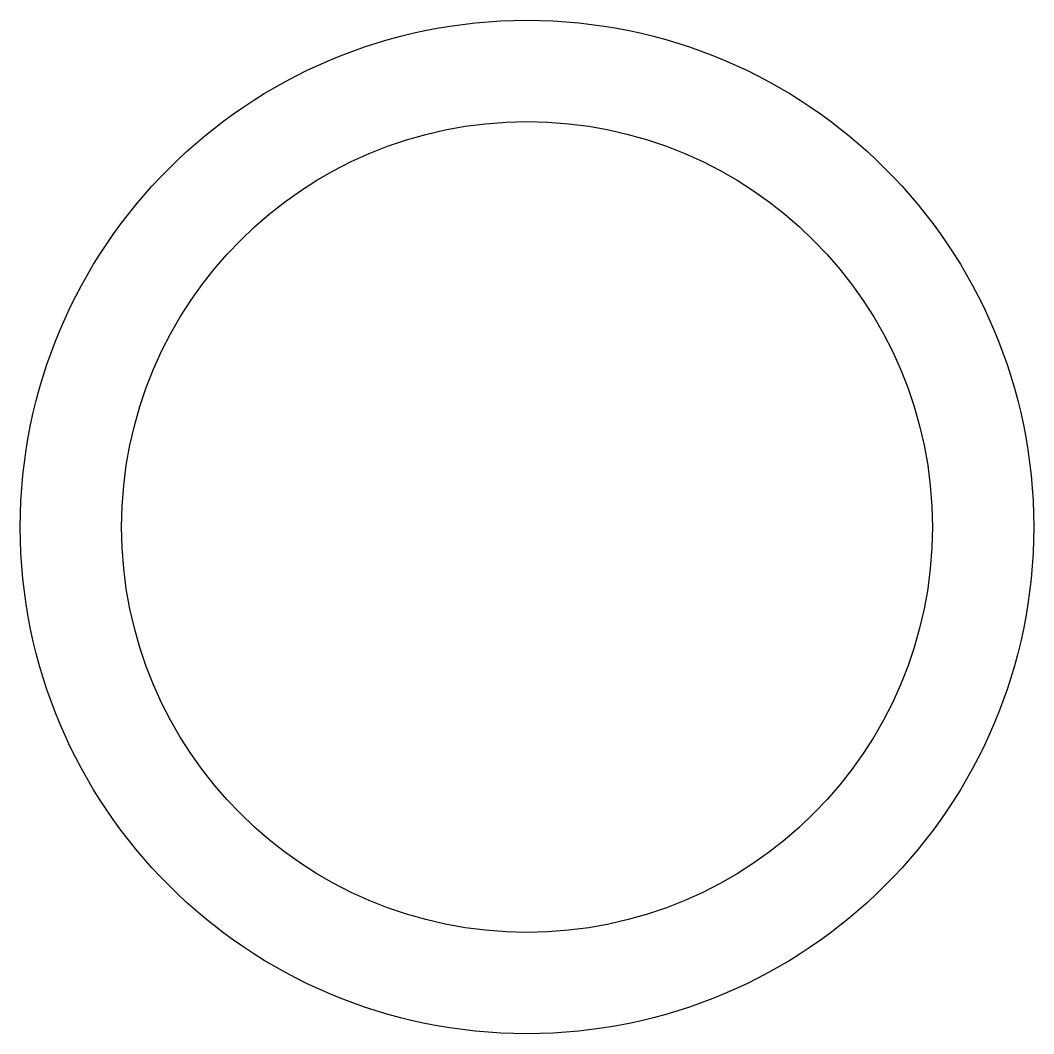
# Model space of a CAD drawing. Extents: x 253.7 to 278.7, y 247.1 to 272.1.
import ezdxf

# ---------------------------------------------------------------- set-up
doc = ezdxf.new("R2010")
doc.units = 0
doc.layers.add('ANA', color=220, linetype='CONTINUOUS')

msp = doc.modelspace()

# ---------------------------------------------------------------- linework, layer by layer
at = {"layer": 'ANA'}
for radius in [12.5, 10]:
    msp.add_circle((266.182, 259.642), radius, dxfattribs=at)

doc.saveas('drawing.dxf')
